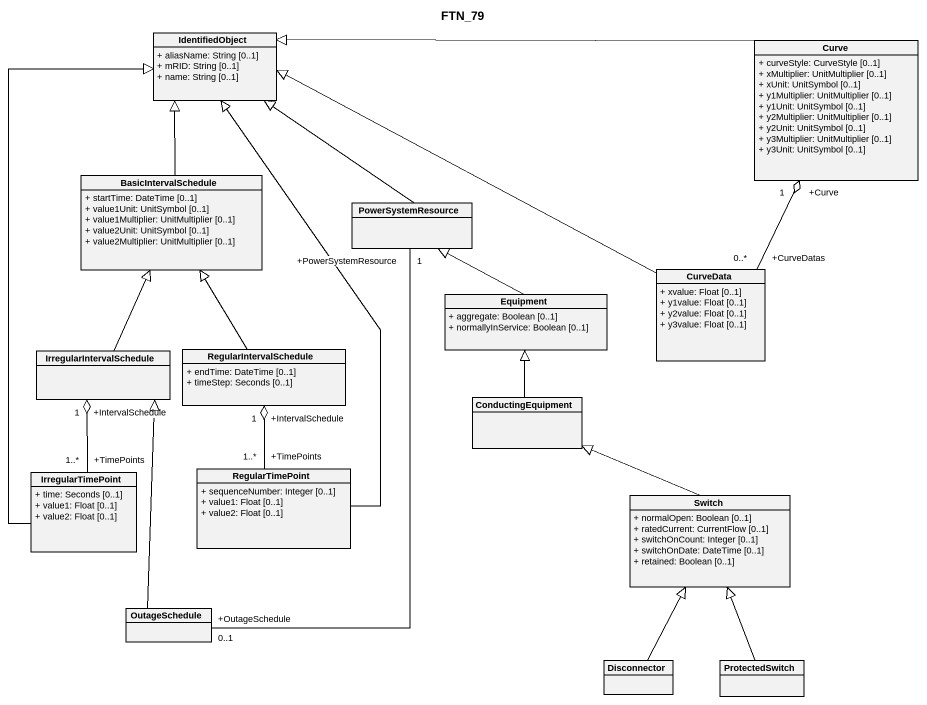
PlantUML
@startuml
title FTN_79
hide circle
hide empty members
skinparam classAttributeIconSize 0
class IdentifiedObject {
  + aliasName: String [0..1]
  + mRID: String [0..1]
  + name: String [0..1]
}
class Curve {
  + curveStyle: CurveStyle [0..1]
  + xMultiplier: UnitMultiplier [0..1]
  + xUnit: UnitSymbol [0..1]
  + y1Multiplier: UnitMultiplier [0..1]
  + y1Unit: UnitSymbol [0..1]
  + y2Multiplier: UnitMultiplier [0..1]
  + y2Unit: UnitSymbol [0..1]
  + y3Multiplier: UnitMultiplier [0..1]
  + y3Unit: UnitSymbol [0..1]
}
class BasicIntervalSchedule {
  + startTime: DateTime [0..1]
  + value1Unit: UnitSymbol [0..1]
  + value1Multiplier: UnitMultiplier [0..1]
  + value2Unit: UnitSymbol [0..1]
  + value2Multiplier: UnitMultiplier [0..1]
}
class PowerSystemResource
class CurveData {
  + xvalue: Float [0..1]
  + y1value: Float [0..1]
  + y2value: Float [0..1]
  + y3value: Float [0..1]
}
class Equipment {
  + aggregate: Boolean [0..1]
  + normallyInService: Boolean [0..1]
}
class IrregularIntervalSchedule
class RegularIntervalSchedule {
  + endTime: DateTime [0..1]
  + timeStep: Seconds [0..1]
}
class ConductingEquipment
class RegularTimePoint {
  + sequenceNumber: Integer [0..1]
  + value1: Float [0..1]
  + value2: Float [0..1]
}
class IrregularTimePoint {
  + time: Seconds [0..1]
  + value1: Float [0..1]
  + value2: Float [0..1]
}
class Switch {
  + normalOpen: Boolean [0..1]
  + ratedCurrent: CurrentFlow [0..1]
  + switchOnCount: Integer [0..1]
  + switchOnDate: DateTime [0..1]
  + retained: Boolean [0..1]
}
class OutageSchedule
class Disconnector
class ProtectedSwitch
Curve -left-|> IdentifiedObject
BasicIntervalSchedule -up-|> IdentifiedObject
PowerSystemResource -up-|> IdentifiedObject
CurveData -left-|> IdentifiedObject
CurveData "+CurveDatas\n0..*" -up-o "+Curve\n1" Curve
Equipment -up-|> PowerSystemResource
IrregularIntervalSchedule -up-|> BasicIntervalSchedule
IrregularIntervalSchedule "+IntervalSchedule\n1" o-- "+TimePoints\n1..*" IrregularTimePoint
RegularIntervalSchedule -up-|> BasicIntervalSchedule
RegularIntervalSchedule "+IntervalSchedule\n1" o-- "+TimePoints\n1..*" RegularTimePoint
ConductingEquipment -up-|> Equipment
RegularTimePoint -up-|> IdentifiedObject
IrregularTimePoint -up-|> IdentifiedObject
Switch -up-|> ConductingEquipment
OutageSchedule "+OutageSchedule\n0..1" -up- "+PowerSystemResource\n1" PowerSystemResource
OutageSchedule -up-|> IrregularIntervalSchedule
Disconnector -up-|> Switch
ProtectedSwitch -up-|> Switch
@enduml
